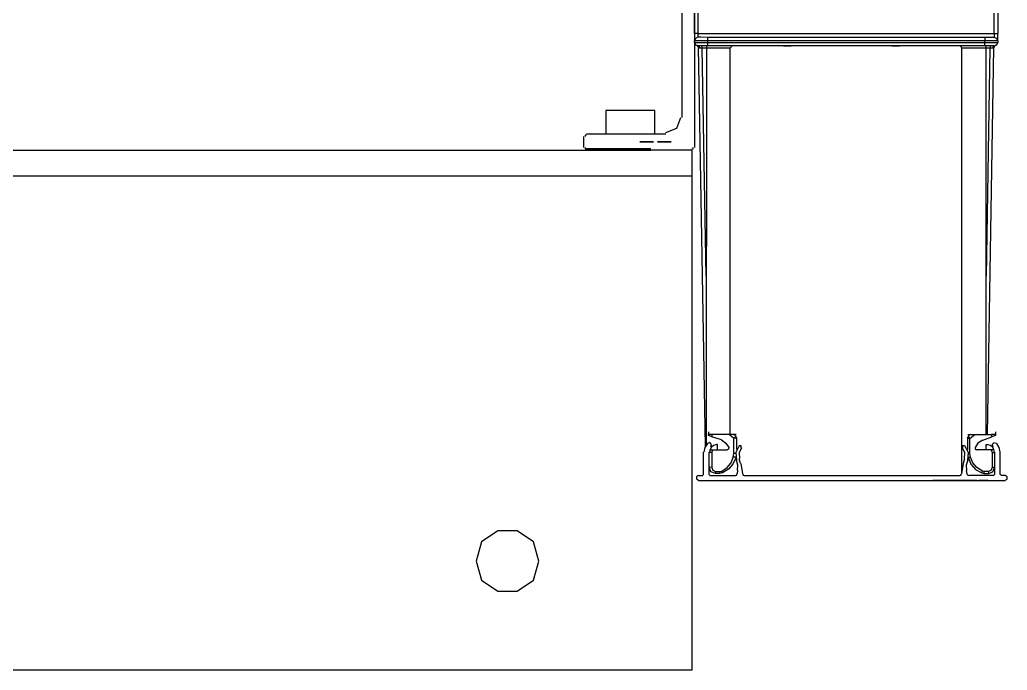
# Model space of a CAD drawing. Header units: millimetres. Extents: x 0 to 99.3, y 0 to 70.2.
# Drawn here: x 15.6611 to 15.9507, y 27.3469 to 27.5377 of the extents above; entities that cross this region are included whole.
import ezdxf

# ---------------------------------------------------------------- set-up
doc = ezdxf.new("R2010")
doc.units = ezdxf.units.MM
doc.layers.add('ARQUITECTÓNICO', color=152, linetype='Continuous', lineweight=0)
doc.layers.add('Muebles', color=2, linetype='Continuous')

# ---------------------------------------------------------------- blocks, each defined once
blk = doc.blocks.new('racki')
at = {"layer": 'Muebles'}
for p, q in [((1559.0708, 470.53856), (1559.0708, 470.68348)), ((1559.0708, 470.68348), (1559.58563, 470.68348)), ((1559.12204, 470.66026), (1559.11724, 470.65706)), ((1559.12765, 470.66026), (1559.12204, 470.66026)), ((1559.13245, 470.65706), (1559.12765, 470.66026)), ((1559.11724, 470.65706), (1559.11564, 470.65145)), ((1559.13405, 470.65145), (1559.13245, 470.65706)), ((1559.11564, 470.65145), (1559.11724, 470.64585)), ((1559.13245, 470.64585), (1559.13405, 470.65145)), ((1559.11724, 470.64585), (1559.12204, 470.64264)), ((1559.12765, 470.64264), (1559.13245, 470.64585)), ((1559.12204, 470.64264), (1559.12765, 470.64264)), ((1558.97883, 470.62778), (1558.97823, 470.62748)), ((1558.97823, 470.62748), (1558.97823, 470.62678)), ((1559.0688, 470.62785), (1558.97883, 470.62788)), ((1558.98383, 470.62788), (1558.98503, 470.62787)), ((1558.98383, 470.62788), (1558.98643, 470.62787)), ((1558.98463, 470.62787), (1558.98383, 470.62788)), ((1558.98383, 470.62788), (1558.98643, 470.62787)), ((1558.98643, 470.62787), (1558.98383, 470.62788)), ((1558.98383, 470.62788), (1558.98413, 470.62788)), ((1558.98413, 470.62788), (1558.98383, 470.62788)), ((1558.98533, 470.62787), (1558.98383, 470.62788)), ((1558.98383, 470.62788), (1558.98413, 470.62788)), ((1558.98393, 470.62788), (1558.98383, 470.62788)), ((1558.98383, 470.62788), (1558.98393, 470.62788)), ((1558.98383, 470.62788), (1558.98643, 470.62787)), ((1558.98453, 470.62788), (1558.98383, 470.62788)), ((1558.98593, 470.62787), (1558.98383, 470.62788)), ((1558.98383, 470.62788), (1558.98593, 470.62787)), ((1558.98593, 470.62787), (1558.98383, 470.62788)), ((1558.98383, 470.62788), (1558.98643, 470.62787)), ((1558.98643, 470.62787), (1558.98383, 470.62788)), ((1558.98383, 470.62788), (1558.98593, 470.62787)), ((1558.98593, 470.62787), (1558.98383, 470.62788)), ((1558.98383, 470.62788), (1558.98593, 470.62787)), ((1558.98593, 470.62787), (1558.98383, 470.62788)), ((1558.98383, 470.62788), (1558.98643, 470.62787)), ((1558.98643, 470.62787), (1558.98383, 470.62788)), ((1558.98383, 470.62788), (1558.98593, 470.62787)), ((1558.98383, 470.62788), (1558.98643, 470.62787)), ((1558.98453, 470.62788), (1558.98383, 470.62788)), ((1558.98383, 470.62788), (1558.98413, 470.62788)), ((1558.98413, 470.62788), (1558.98383, 470.62788)), ((1558.98383, 470.62788), (1558.98643, 470.62787)), ((1558.98643, 470.62787), (1558.98383, 470.62788)), ((1558.98413, 470.62788), (1558.98383, 470.62788)), ((1558.98383, 470.62788), (1558.98643, 470.62787)), ((1558.98643, 470.62787), (1558.98383, 470.62788)), ((1558.98383, 470.62788), (1558.98543, 470.62787)), ((1558.98543, 470.62787), (1558.98383, 470.62788)), ((1558.98383, 470.62788), (1558.98643, 470.62787)), ((1558.98453, 470.62788), (1558.98383, 470.62788)), ((1558.98383, 470.62788), (1558.98643, 470.62787)), ((1558.98643, 470.62787), (1558.98383, 470.62788)), ((1558.98383, 470.62788), (1558.98413, 470.62788)), ((1558.98383, 470.62788), (1558.98643, 470.62787)), ((1558.98643, 470.62787), (1558.98383, 470.62788)), ((1558.98383, 470.62788), (1558.98543, 470.62787)), ((1558.98543, 470.62787), (1558.98383, 470.62788)), ((1558.98383, 470.62788), (1558.98583, 470.62787)), ((1558.98583, 470.62787), (1558.98383, 470.62788)), ((1558.98393, 470.62788), (1558.98383, 470.62788)), ((1558.98383, 470.62788), (1558.98643, 470.62787)), ((1558.98393, 470.62788), (1558.98653, 470.62787)), ((1558.98403, 470.62788), (1558.98393, 470.62788)), ((1558.98393, 470.62788), (1558.98403, 470.62788)), ((1558.98403, 470.62788), (1558.98393, 470.62788)), ((1558.98413, 470.62788), (1558.98403, 470.62788)), ((1558.98403, 470.62788), (1558.98413, 470.62788)), ((1558.98413, 470.62788), (1558.98403, 470.62788)), ((1558.98413, 470.62788), (1558.98653, 470.62787)), ((1558.98423, 470.62788), (1558.98413, 470.62788)), ((1558.98433, 470.62788), (1558.98423, 470.62788)), ((1558.98443, 470.62788), (1558.98433, 470.62788)), ((1558.98443, 470.62788), (1558.98613, 470.62787)), ((1558.98453, 470.62788), (1558.98443, 470.62788)), ((1558.98453, 470.62788), (1558.98463, 470.62787)), ((1558.98483, 470.62787), (1558.98453, 470.62788)), ((1558.98483, 470.62787), (1558.98453, 470.62788)), ((1558.98483, 470.62787), (1558.98453, 470.62788)), ((1558.98453, 470.62788), (1558.98463, 470.62787)), ((1558.98493, 470.62787), (1558.98453, 470.62788)), ((1558.98463, 470.62787), (1558.98453, 470.62788)), ((1558.98643, 470.62787), (1558.98463, 470.62787)), ((1558.98463, 470.62787), (1558.98473, 470.62787)), ((1558.98463, 470.62787), (1558.98473, 470.62787)), ((1558.98473, 470.62787), (1558.98463, 470.62787)), ((1558.98473, 470.62787), (1558.98483, 470.62787)), ((1558.98473, 470.62787), (1558.98563, 470.62787)), ((1558.98563, 470.62787), (1558.98473, 470.62787)), ((1558.98473, 470.62787), (1558.98563, 470.62787)), ((1558.98563, 470.62787), (1558.98473, 470.62787)), ((1558.98473, 470.62787), (1558.98483, 470.62787)), ((1558.98473, 470.62787), (1558.98563, 470.62787)), ((1558.98563, 470.62787), (1558.98473, 470.62787)), ((1558.98483, 470.62787), (1558.98473, 470.62787)), ((1558.98483, 470.62787), (1558.98533, 470.62787)), ((1558.98553, 470.62787), (1558.98483, 470.62787)), ((1558.98643, 470.62787), (1558.98483, 470.62787)), ((1558.98483, 470.62787), (1558.98643, 470.62787)), ((1558.98643, 470.62787), (1558.98483, 470.62787)), ((1558.98483, 470.62787), (1558.98643, 470.62787)), ((1558.98553, 470.62787), (1558.98483, 470.62787)), ((1558.98553, 470.62787), (1558.98483, 470.62787)), ((1558.98483, 470.62787), (1558.98493, 470.62787)), ((1558.98493, 470.62787), (1558.98483, 470.62787)), ((1558.98643, 470.62787), (1558.98493, 470.62787)), ((1558.98493, 470.62787), (1558.98643, 470.62787)), ((1558.98643, 470.62787), (1558.98493, 470.62787)), ((1558.98493, 470.62787), (1558.98643, 470.62787)), ((1558.98503, 470.62787), (1558.98493, 470.62787)), ((1558.98513, 470.62787), (1558.98503, 470.62787)), ((1558.98513, 470.62787), (1558.98503, 470.62787)), ((1558.98533, 470.62787), (1558.98513, 470.62787)), ((1558.98523, 470.62787), (1558.98513, 470.62787)), ((1558.98533, 470.62787), (1558.98523, 470.62787)), ((1558.98563, 470.62787), (1558.98533, 470.62787)), ((1558.98533, 470.62787), (1558.98543, 470.62787)), ((1558.98543, 470.62787), (1558.98533, 470.62787)), ((1558.98543, 470.62787), (1558.98533, 470.62787)), ((1558.98543, 470.62787), (1558.98553, 470.62787)), ((1558.98553, 470.62787), (1558.98543, 470.62787)), ((1558.98583, 470.62787), (1558.98543, 470.62787)), ((1558.98543, 470.62787), (1558.98553, 470.62787)), ((1558.98553, 470.62787), (1558.98543, 470.62787)), ((1558.98583, 470.62787), (1558.98553, 470.62787)), ((1558.98553, 470.62787), (1558.98563, 470.62787)), ((1558.98563, 470.62787), (1558.98553, 470.62787)), ((1558.98583, 470.62787), (1558.98553, 470.62787)), ((1558.98583, 470.62787), (1558.98553, 470.62787)), ((1558.98553, 470.62787), (1558.98563, 470.62787)), ((1558.98563, 470.62787), (1558.98553, 470.62787)), ((1558.98583, 470.62787), (1558.98563, 470.62787)), ((1558.98563, 470.62787), (1558.98573, 470.62787)), ((1558.98573, 470.62787), (1558.98563, 470.62787)), ((1558.98563, 470.62787), (1558.98573, 470.62787)), ((1558.98573, 470.62787), (1558.98563, 470.62787)), ((1558.98573, 470.62787), (1558.98583, 470.62787)), ((1558.98583, 470.62787), (1558.98573, 470.62787)), ((1558.98573, 470.62787), (1558.98583, 470.62787)), ((1558.98583, 470.62787), (1558.98573, 470.62787)), ((1558.98643, 470.62787), (1558.98583, 470.62787)), ((1558.98593, 470.62787), (1558.98583, 470.62787)), ((1558.98643, 470.62787), (1558.98583, 470.62787)), ((1558.98643, 470.62787), (1558.98583, 470.62787)), ((1558.98583, 470.62787), (1558.98643, 470.62787)), ((1558.98643, 470.62787), (1558.98583, 470.62787)), ((1558.98593, 470.62787), (1558.98583, 470.62787)), ((1558.98613, 470.62787), (1558.98593, 470.62787)), ((1558.98613, 470.62787), (1558.98593, 470.62787)), ((1558.98623, 470.62787), (1558.98613, 470.62787)), ((1558.98633, 470.62787), (1558.98623, 470.62787)), ((1558.98643, 470.62787), (1558.98633, 470.62787)), ((1558.99985, 470.62787), (1558.98714, 470.62787)), ((1558.98714, 470.62787), (1558.99985, 470.62787)), ((1558.99985, 470.62787), (1558.98714, 470.62787)), ((1558.99874, 470.62787), (1558.98824, 470.62787)), ((1558.98824, 470.62787), (1558.99154, 470.62787)), ((1558.99414, 470.62787), (1558.98944, 470.62787)), ((1558.98944, 470.62787), (1558.99534, 470.62787)), ((1558.98944, 470.62787), (1558.99164, 470.62787)), ((1558.99164, 470.62787), (1558.98944, 470.62787)), ((1558.98944, 470.62787), (1558.99534, 470.62787)), ((1558.99724, 470.62787), (1558.98944, 470.62787)), ((1558.98944, 470.62787), (1558.99194, 470.62787)), ((1558.99534, 470.62787), (1558.98944, 470.62787)), ((1558.98944, 470.62787), (1558.99534, 470.62787)), ((1558.98944, 470.62787), (1558.99414, 470.62787)), ((1558.98954, 470.62787), (1558.98944, 470.62787)), ((1558.98944, 470.62787), (1558.99534, 470.62787)), ((1558.99214, 470.62787), (1558.98944, 470.62787)), ((1558.98944, 470.62787), (1558.99044, 470.62787)), ((1558.99044, 470.62787), (1558.98944, 470.62787)), ((1558.98964, 470.62787), (1558.98954, 470.62787)), ((1558.98974, 470.62787), (1558.98964, 470.62787)), ((1558.98984, 470.62787), (1558.98974, 470.62787)), ((1558.98994, 470.62787), (1558.98984, 470.62787)), ((1558.99004, 470.62787), (1558.98994, 470.62787)), ((1558.99014, 470.62787), (1558.99004, 470.62787)), ((1558.99024, 470.62787), (1558.99014, 470.62787)), ((1558.99024, 470.62787), (1558.99014, 470.62787)), ((1558.99044, 470.62787), (1558.99024, 470.62787)), ((1558.99454, 470.62787), (1558.99024, 470.62787)), ((1558.99064, 470.62787), (1558.99044, 470.62787)), ((1558.99534, 470.62787), (1558.99064, 470.62787)), ((1558.99084, 470.62787), (1558.99074, 470.62787)), ((1558.99074, 470.62787), (1558.99084, 470.62787)), ((1558.99414, 470.62787), (1558.99084, 470.62787)), ((1558.99084, 470.62787), (1558.99094, 470.62787)), ((1558.99104, 470.62787), (1558.99084, 470.62787)), ((1558.99084, 470.62787), (1558.99094, 470.62787)), ((1558.99094, 470.62787), (1558.99104, 470.62787)), ((1558.99094, 470.62787), (1558.99104, 470.62787)), ((1558.99104, 470.62787), (1558.99114, 470.62787)), ((1558.99104, 470.62787), (1558.99114, 470.62787)), ((1558.99114, 470.62787), (1558.99124, 470.62787)), ((1558.99114, 470.62787), (1558.99534, 470.62787)), ((1558.99124, 470.62787), (1558.99374, 470.62787)), ((1558.99134, 470.62787), (1558.99534, 470.62787)), ((1558.99534, 470.62787), (1558.99134, 470.62787)), ((1558.99154, 470.62787), (1558.99164, 470.62787)), ((1558.99164, 470.62787), (1558.99174, 470.62787)), ((1558.99334, 470.62787), (1558.99174, 470.62787)), ((1558.99174, 470.62787), (1558.99334, 470.62787)), ((1558.99174, 470.62787), (1558.99184, 470.62787)), ((1558.99184, 470.62787), (1558.99194, 470.62787)), ((1558.99194, 470.62787), (1558.99204, 470.62787)), ((1558.99194, 470.62787), (1558.99204, 470.62787)), ((1558.99204, 470.62787), (1558.99514, 470.62787)), ((1558.99204, 470.62787), (1558.99214, 470.62787)), ((1558.99204, 470.62787), (1558.99214, 470.62787)), ((1558.99214, 470.62787), (1558.99334, 470.62787)), ((1558.99214, 470.62787), (1558.99794, 470.62787)), ((1558.99274, 470.62787), (1558.99214, 470.62787)), ((1558.99214, 470.62787), (1558.99224, 470.62787)), ((1558.99274, 470.62787), (1558.99214, 470.62787)), ((1558.99214, 470.62787), (1558.99224, 470.62787)), ((1558.99224, 470.62787), (1558.99214, 470.62787)), ((1558.99214, 470.62787), (1558.99264, 470.62787)), ((1558.99214, 470.62787), (1558.99234, 470.62787)), ((1558.99234, 470.62787), (1558.99224, 470.62787)), ((1558.99224, 470.62787), (1558.99284, 470.62787)), ((1558.99224, 470.62787), (1558.99284, 470.62787)), ((1558.99264, 470.62787), (1558.99224, 470.62787)), ((1558.99234, 470.62787), (1558.99744, 470.62787)), ((1558.99244, 470.62787), (1558.99234, 470.62787)), ((1558.99254, 470.62787), (1558.99244, 470.62787)), ((1558.99264, 470.62787), (1558.99254, 470.62787)), ((1558.99274, 470.62787), (1558.99264, 470.62787)), ((1558.99314, 470.62787), (1558.99264, 470.62787)), ((1558.99264, 470.62787), (1558.99314, 470.62787)), ((1558.99284, 470.62787), (1558.99274, 470.62787)), ((1558.99294, 470.62787), (1558.99274, 470.62787)), ((1558.99324, 470.62787), (1558.99274, 470.62787)), ((1558.99294, 470.62787), (1558.99284, 470.62787)), ((1558.99284, 470.62787), (1558.99314, 470.62787)), ((1558.99284, 470.62787), (1558.99334, 470.62787)), ((1558.99314, 470.62787), (1558.99294, 470.62787)), ((1558.99324, 470.62787), (1558.99294, 470.62787)), ((1558.99324, 470.62787), (1558.99314, 470.62787)), ((1558.99534, 470.62787), (1558.99314, 470.62787)), ((1558.99314, 470.62787), (1558.99534, 470.62787)), ((1558.99314, 470.62787), (1558.99334, 470.62787)), ((1558.99364, 470.62787), (1558.99314, 470.62787)), ((1558.99314, 470.62787), (1558.99364, 470.62787)), ((1558.99344, 470.62787), (1558.99324, 470.62787)), ((1558.99354, 470.62787), (1558.99324, 470.62787)), ((1558.99604, 470.62787), (1558.99324, 470.62787)), ((1558.99324, 470.62787), (1558.99334, 470.62787)), ((1558.99384, 470.62787), (1558.99324, 470.62787)), ((1558.99334, 470.62787), (1558.99324, 470.62787)), ((1558.99324, 470.62787), (1558.99334, 470.62787)), ((1558.99334, 470.62787), (1558.99394, 470.62787)), ((1558.99334, 470.62787), (1558.99354, 470.62787)), ((1558.99334, 470.62787), (1558.99394, 470.62787)), ((1558.99344, 470.62787), (1558.99334, 470.62787)), ((1558.99334, 470.62787), (1558.99344, 470.62787)), ((1558.99354, 470.62787), (1558.99334, 470.62787)), ((1558.99334, 470.62787), (1558.99354, 470.62787)), ((1558.99334, 470.62787), (1558.99354, 470.62787)), ((1558.99344, 470.62787), (1558.99334, 470.62787)), ((1558.99354, 470.62787), (1558.99344, 470.62787)), ((1558.99364, 470.62787), (1558.99344, 470.62787)), ((1558.99344, 470.62787), (1558.99374, 470.62787)), ((1558.99364, 470.62787), (1558.99344, 470.62787)), ((1558.99374, 470.62787), (1558.99354, 470.62787)), ((1558.99384, 470.62787), (1558.99354, 470.62787)), ((1558.99354, 470.62787), (1558.99364, 470.62787)), ((1558.99374, 470.62787), (1558.99354, 470.62787)), ((1558.99354, 470.62787), (1558.99374, 470.62787)), ((1558.99354, 470.62787), (1558.99364, 470.62787)), ((1558.99364, 470.62787), (1558.99564, 470.62787)), ((1558.99414, 470.62787), (1558.99364, 470.62787)), ((1558.99364, 470.62787), (1558.99414, 470.62787)), ((1558.99394, 470.62787), (1558.99364, 470.62787)), ((1558.99364, 470.62787), (1558.99384, 470.62787)), ((1558.99374, 470.62787), (1558.99364, 470.62787)), ((1558.99374, 470.62787), (1558.99384, 470.62787)), ((1558.99394, 470.62787), (1558.99374, 470.62787)), ((1558.99374, 470.62787), (1558.99384, 470.62787)), ((1558.99384, 470.62787), (1558.99374, 470.62787)), ((1558.99374, 470.62787), (1558.99414, 470.62787)), ((1558.99394, 470.62787), (1558.99374, 470.62787)), ((1558.99384, 470.62787), (1558.99814, 470.62787)), ((1558.99384, 470.62787), (1558.99394, 470.62787)), ((1558.99444, 470.62787), (1558.99384, 470.62787)), ((1558.99384, 470.62787), (1558.99394, 470.62787)), ((1558.99414, 470.62787), (1558.99384, 470.62787)), ((1558.99384, 470.62787), (1558.99404, 470.62787)), ((1558.99394, 470.62787), (1558.99404, 470.62787)), ((1558.99414, 470.62787), (1558.99394, 470.62787)), ((1558.99394, 470.62787), (1558.99414, 470.62787)), ((1558.99394, 470.62787), (1558.99444, 470.62787)), ((1558.99424, 470.62787), (1558.99394, 470.62787)), ((1558.99394, 470.62787), (1558.99424, 470.62787)), ((1558.99414, 470.62787), (1558.99394, 470.62787)), ((1558.99404, 470.62787), (1558.99414, 470.62787)), ((1558.99404, 470.62787), (1558.99424, 470.62787)), ((1558.99424, 470.62787), (1558.99414, 470.62787)), ((1558.99414, 470.62787), (1558.99444, 470.62787)), ((1558.99414, 470.62787), (1558.99534, 470.62787)), ((1558.99534, 470.62787), (1558.99414, 470.62787)), ((1558.99414, 470.62787), (1558.99464, 470.62787)), ((1558.99464, 470.62787), (1558.99414, 470.62787)), ((1558.99424, 470.62787), (1558.99414, 470.62787)), ((1558.99414, 470.62787), (1558.99424, 470.62787)), ((1558.99434, 470.62787), (1558.99414, 470.62787)), ((1558.99444, 470.62787), (1558.99424, 470.62787)), ((1558.99424, 470.62787), (1558.99444, 470.62787)), ((1558.99444, 470.62787), (1558.99434, 470.62787)), ((1558.99464, 470.62787), (1558.99444, 470.62787)), ((1558.99444, 470.62787), (1558.99494, 470.62787)), ((1558.99444, 470.62787), (1558.99494, 470.62787)), ((1558.99494, 470.62787), (1558.99444, 470.62787)), ((1558.99444, 470.62787), (1558.99454, 470.62787)), ((1558.99464, 470.62787), (1558.99444, 470.62787)), ((1558.99464, 470.62787), (1558.99454, 470.62787)), ((1558.99454, 470.62787), (1558.99474, 470.62787)), ((1558.99464, 470.62787), (1558.99554, 470.62787)), ((1558.99484, 470.62787), (1558.99464, 470.62787)), ((1558.99464, 470.62787), (1558.99514, 470.62787)), ((1558.99514, 470.62787), (1558.99464, 470.62787)), ((1558.99474, 470.62787), (1558.99464, 470.62787)), ((1558.99484, 470.62787), (1558.99464, 470.62787)), ((1558.99484, 470.62787), (1558.99474, 470.62787)), ((1558.99474, 470.62787), (1558.99494, 470.62787)), ((1558.99504, 470.62787), (1558.99484, 470.62787)), ((1558.99494, 470.62787), (1558.99484, 470.62787)), ((1558.99504, 470.62787), (1558.99484, 470.62787)), ((1558.99494, 470.62787), (1558.99544, 470.62787)), ((1558.99494, 470.62787), (1558.99544, 470.62787)), ((1558.99494, 470.62787), (1558.99534, 470.62787)), ((1558.99544, 470.62787), (1558.99494, 470.62787)), ((1558.99504, 470.62787), (1558.99494, 470.62787)), ((1558.99494, 470.62787), (1558.99514, 470.62787)), ((1558.99524, 470.62787), (1558.99504, 470.62787)), ((1558.99514, 470.62787), (1558.99504, 470.62787)), ((1558.99524, 470.62787), (1558.99504, 470.62787)), ((1558.99514, 470.62787), (1558.99534, 470.62787)), ((1558.99514, 470.62787), (1558.99564, 470.62787)), ((1558.99564, 470.62787), (1558.99514, 470.62787)), ((1558.99524, 470.62787), (1558.99514, 470.62787)), ((1558.99514, 470.62787), (1558.99534, 470.62787)), ((1558.99544, 470.62787), (1558.99524, 470.62787)), ((1558.99534, 470.62787), (1558.99524, 470.62787)), ((1558.99544, 470.62787), (1558.99524, 470.62787)), ((1558.99534, 470.62787), (1558.99824, 470.62787)), ((1558.99534, 470.62787), (1558.99554, 470.62787)), ((1558.99534, 470.62787), (1558.99584, 470.62787)), ((1558.99534, 470.62787), (1558.99554, 470.62787)), ((1558.99564, 470.62787), (1558.99544, 470.62787)), ((1558.99544, 470.62787), (1558.99594, 470.62787)), ((1558.99584, 470.62787), (1558.99544, 470.62787)), ((1558.99564, 470.62787), (1558.99544, 470.62787)), ((1558.99554, 470.62787), (1558.99584, 470.62787)), ((1558.99554, 470.62787), (1558.99574, 470.62787)), ((1558.99584, 470.62787), (1558.99564, 470.62787)), ((1558.99564, 470.62787), (1558.99574, 470.62787)), ((1558.99564, 470.62787), (1558.99614, 470.62787)), ((1558.99604, 470.62787), (1558.99564, 470.62787)), ((1558.99584, 470.62787), (1558.99564, 470.62787)), ((1558.99574, 470.62787), (1558.99584, 470.62787)), ((1558.99574, 470.62787), (1558.99594, 470.62787)), ((1558.99604, 470.62787), (1558.99584, 470.62787)), ((1558.99584, 470.62787), (1558.99604, 470.62787)), ((1558.99584, 470.62787), (1558.99594, 470.62787)), ((1558.99584, 470.62787), (1558.99634, 470.62787)), ((1558.99634, 470.62787), (1558.99584, 470.62787)), ((1558.99594, 470.62787), (1558.99584, 470.62787)), ((1558.99594, 470.62787), (1558.99614, 470.62787)), ((1558.99594, 470.62787), (1558.99604, 470.62787)), ((1558.99614, 470.62787), (1558.99594, 470.62787)), ((1558.99594, 470.62787), (1558.99604, 470.62787)), ((1558.99614, 470.62787), (1558.99604, 470.62787)), ((1558.99604, 470.62787), (1558.99624, 470.62787)), ((1558.99654, 470.62787), (1558.99604, 470.62787)), ((1558.99604, 470.62787), (1558.99624, 470.62787)), ((1558.99634, 470.62787), (1558.99614, 470.62787)), ((1558.99614, 470.62787), (1558.99634, 470.62787)), ((1558.99614, 470.62787), (1558.99654, 470.62787)), ((1558.99634, 470.62787), (1558.99614, 470.62787)), ((1558.99624, 470.62787), (1558.99634, 470.62787)), ((1558.99634, 470.62787), (1558.99624, 470.62787)), ((1558.99624, 470.62787), (1558.99634, 470.62787)), ((1558.99624, 470.62787), (1558.99644, 470.62787)), ((1558.99654, 470.62787), (1558.99634, 470.62787)), ((1558.99634, 470.62787), (1558.99644, 470.62787)), ((1558.99634, 470.62787), (1558.99704, 470.62787)), ((1558.99634, 470.62787), (1558.99704, 470.62787)), ((1558.99714, 470.62787), (1558.99634, 470.62787)), ((1558.99634, 470.62787), (1558.99644, 470.62787)), ((1558.99644, 470.62787), (1558.99634, 470.62787)), ((1558.99634, 470.62787), (1558.99644, 470.62787)), ((1558.99644, 470.62787), (1558.99634, 470.62787)), ((1558.99654, 470.62787), (1558.99634, 470.62787)), ((1558.99644, 470.62787), (1558.99664, 470.62787)), ((1558.99644, 470.62787), (1558.99664, 470.62787)), ((1558.99664, 470.62787), (1558.99644, 470.62787)), ((1558.99644, 470.62787), (1558.99664, 470.62787)), ((1558.99664, 470.62787), (1558.99644, 470.62787)), ((1558.99644, 470.62787), (1558.99664, 470.62787)), ((1558.99674, 470.62787), (1558.99654, 470.62787)), ((1558.99654, 470.62787), (1558.99694, 470.62787)), ((1558.99684, 470.62787), (1558.99654, 470.62787)), ((1558.99664, 470.62787), (1558.99654, 470.62787)), ((1558.99664, 470.62787), (1558.99814, 470.62787)), ((1558.99664, 470.62787), (1558.99674, 470.62787)), ((1558.99664, 470.62787), (1558.99684, 470.62787)), ((1558.99674, 470.62787), (1558.99664, 470.62787)), ((1558.99664, 470.62787), (1558.99674, 470.62787)), ((1558.99684, 470.62787), (1558.99664, 470.62787)), ((1558.99664, 470.62787), (1558.99674, 470.62787)), ((1558.99684, 470.62787), (1558.99674, 470.62787)), ((1558.99674, 470.62787), (1558.99684, 470.62787)), ((1558.99694, 470.62787), (1558.99674, 470.62787)), ((1558.99674, 470.62787), (1558.99694, 470.62787)), ((1558.99674, 470.62787), (1558.99694, 470.62787)), ((1558.99704, 470.62787), (1558.99684, 470.62787)), ((1558.99684, 470.62787), (1558.99704, 470.62787)), ((1558.99754, 470.62787), (1558.99684, 470.62787)), ((1558.99684, 470.62787), (1558.99694, 470.62787)), ((1558.99694, 470.62787), (1558.99684, 470.62787)), ((1558.99694, 470.62787), (1558.99754, 470.62787)), ((1558.99694, 470.62787), (1558.99704, 470.62787)), ((1558.99714, 470.62787), (1558.99704, 470.62787)), ((1558.99704, 470.62787), (1558.99714, 470.62787)), ((1558.99704, 470.62787), (1558.99764, 470.62787)), ((1558.99704, 470.62787), (1558.99764, 470.62787)), ((1558.99704, 470.62787), (1558.99724, 470.62787)), ((1558.99734, 470.62787), (1558.99714, 470.62787)), ((1558.99714, 470.62787), (1558.99724, 470.62787)), ((1558.99764, 470.62787), (1558.99714, 470.62787)), ((1558.99744, 470.62787), (1558.99734, 470.62787)), ((1558.99754, 470.62787), (1558.99744, 470.62787)), ((1558.99744, 470.62787), (1558.99754, 470.62787)), ((1558.99764, 470.62787), (1558.99754, 470.62787)), ((1558.99754, 470.62787), (1558.99814, 470.62787)), ((1558.99804, 470.62787), (1558.99754, 470.62787)), ((1558.99754, 470.62787), (1558.99764, 470.62787)), ((1558.99774, 470.62787), (1558.99764, 470.62787)), ((1558.99764, 470.62787), (1558.99804, 470.62787)), ((1558.99764, 470.62787), (1558.99804, 470.62787)), ((1558.99814, 470.62787), (1558.99764, 470.62787)), ((1558.99764, 470.62787), (1558.99784, 470.62787)), ((1558.99784, 470.62787), (1558.99774, 470.62787)), ((1558.99794, 470.62787), (1558.99784, 470.62787)), ((1558.99784, 470.62787), (1558.99794, 470.62787)), ((1558.99804, 470.62787), (1558.99794, 470.62787)), ((1558.99794, 470.62787), (1558.99804, 470.62787)), ((1558.99804, 470.62787), (1558.99814, 470.62787)), ((1558.99814, 470.62787), (1558.99804, 470.62787)), ((1558.99804, 470.62787), (1558.99814, 470.62787)), ((1558.99814, 470.62787), (1558.99804, 470.62787)), ((1558.99804, 470.62787), (1558.99814, 470.62787)), ((1558.99814, 470.62787), (1558.99824, 470.62787)), ((1558.99824, 470.62787), (1558.99834, 470.62787)), ((1558.99834, 470.62787), (1558.99844, 470.62787)), ((1558.99844, 470.62787), (1558.99854, 470.62787)), ((1558.99854, 470.62787), (1558.99864, 470.62787)), ((1558.99864, 470.62787), (1558.99874, 470.62787)), ((1559.00005, 470.62787), (1558.99915, 470.62787)), ((1558.99915, 470.62787), (1558.99985, 470.62787)), ((1558.99985, 470.62787), (1558.99915, 470.62787)), ((1558.99915, 470.62787), (1558.99985, 470.62787)), ((1558.99985, 470.62787), (1558.99915, 470.62787)), ((1558.99915, 470.62787), (1559.00005, 470.62787)), ((1558.99985, 470.62787), (1558.99915, 470.62787)), ((1558.99915, 470.62787), (1558.99985, 470.62787)), ((1558.99935, 470.62787), (1559.00005, 470.62787)), ((1559.00005, 470.62787), (1558.99935, 470.62787)), ((1559.00005, 470.62787), (1558.99985, 470.62787)), ((1558.99985, 470.62787), (1559.00005, 470.62787)), ((1559.0694, 470.62735), (1559.0688, 470.62775)), ((1559.0694, 470.62665), (1559.0694, 470.62735)), ((1558.97823, 470.62678), (1558.97883, 470.62638)), ((1558.97883, 470.62638), (1558.98003, 470.62638)), ((1558.98013, 470.62617), (1558.98003, 470.62627)), ((1558.98023, 470.62607), (1558.98013, 470.62617)), ((1558.98033, 470.62607), (1558.98033, 470.61957)), ((1558.98183, 470.62607), (1558.98183, 470.61957)), ((1558.98243, 470.62527), (1558.98183, 470.62387)), ((1558.98203, 470.62617), (1558.98193, 470.62607)), ((1558.98213, 470.62627), (1558.98203, 470.62617)), ((1558.98213, 470.62637), (1558.98954, 470.62637)), ((1558.98373, 470.62577), (1558.98243, 470.62527)), ((1558.98263, 470.62407), (1558.98303, 470.62487)), ((1558.98303, 470.62487), (1558.98383, 470.62517)), ((1558.98513, 470.62577), (1558.98373, 470.62577)), ((1558.98373, 470.62557), (1558.98373, 470.62577)), ((1558.98383, 470.62517), (1558.98373, 470.62557)), ((1558.98383, 470.62517), (1558.98513, 470.62517)), ((1558.98573, 470.62557), (1558.98513, 470.62577)), ((1558.98513, 470.62567), (1558.98513, 470.62577)), ((1558.98513, 470.62547), (1558.98513, 470.62567)), ((1558.98513, 470.62517), (1558.98513, 470.62547)), ((1558.98513, 470.62517), (1558.98553, 470.62507)), ((1558.98563, 470.62527), (1558.98553, 470.62507)), ((1558.98553, 470.62507), (1558.98713, 470.62407)), ((1558.98573, 470.62547), (1558.98563, 470.62527)), ((1558.98573, 470.62557), (1558.98573, 470.62547)), ((1558.98753, 470.62457), (1558.98573, 470.62557)), ((1558.98894, 470.62307), (1558.98753, 470.62457)), ((1558.98984, 470.62627), (1558.98954, 470.62637)), ((1558.99004, 470.62597), (1558.98984, 470.62627)), ((1558.99024, 470.62487), (1558.99004, 470.62587)), ((1558.99024, 470.62337), (1558.99014, 470.62487)), ((1558.99114, 470.62287), (1558.99164, 470.62587)), ((1558.99157, 470.62546), (1558.99154, 470.5011)), ((1558.99184, 470.62627), (1558.99164, 470.62597)), ((1558.99214, 470.62637), (1558.99184, 470.62627)), ((1559.05539, 470.62636), (1558.99214, 470.62637)), ((1559.05569, 470.62626), (1559.05539, 470.62636)), ((1559.05589, 470.62595), (1559.05569, 470.62626)), ((1559.05639, 470.62285), (1559.05589, 470.62585)), ((1559.05739, 470.62485), (1559.05729, 470.62335)), ((1559.05739, 470.62485), (1559.05749, 470.62585)), ((1559.05769, 470.62625), (1559.05749, 470.62595)), ((1559.05799, 470.62635), (1559.05769, 470.62625)), ((1559.0655, 470.62635), (1559.05799, 470.62635)), ((1559.05869, 470.62305), (1559.05999, 470.62455)), ((1559.05999, 470.62455), (1559.0618, 470.62555)), ((1559.062, 470.62505), (1559.0604, 470.62405)), ((1559.0618, 470.62555), (1559.0625, 470.62575)), ((1559.0618, 470.62555), (1559.0619, 470.62545)), ((1559.0619, 470.62545), (1559.0619, 470.62525)), ((1559.0619, 470.62525), (1559.062, 470.62505)), ((1559.0625, 470.62515), (1559.062, 470.62505)), ((1559.0625, 470.62575), (1559.0638, 470.62575)), ((1559.0625, 470.62565), (1559.0625, 470.62575)), ((1559.0625, 470.62545), (1559.0625, 470.62565)), ((1559.0625, 470.62515), (1559.0625, 470.62545)), ((1559.0638, 470.62515), (1559.0625, 470.62515)), ((1559.0638, 470.62555), (1559.0638, 470.62575)), ((1559.0638, 470.62575), (1559.0652, 470.62525)), ((1559.0638, 470.62515), (1559.0638, 470.62555)), ((1559.0646, 470.62485), (1559.0638, 470.62515)), ((1559.0649, 470.62405), (1559.0646, 470.62485)), ((1559.0652, 470.62525), (1559.0657, 470.62385)), ((1559.0656, 470.62615), (1559.0655, 470.62625)), ((1559.0657, 470.62605), (1559.0656, 470.62615)), ((1559.0657, 470.62605), (1559.0657, 470.61955)), ((1559.0674, 470.62615), (1559.0673, 470.62605)), ((1559.0673, 470.62605), (1559.0673, 470.61955)), ((1559.0675, 470.62625), (1559.0674, 470.62615)), ((1559.0688, 470.62635), (1559.0675, 470.62635)), ((1559.0688, 470.62635), (1559.0694, 470.62665)), ((1558.98213, 470.62397), (1558.98183, 470.62387)), ((1558.98263, 470.62407), (1558.98213, 470.62397)), ((1558.98263, 470.61967), (1558.98263, 470.62407)), ((1558.98713, 470.62407), (1558.98833, 470.62267)), ((1558.98833, 470.62267), (1558.98904, 470.62097)), ((1558.98964, 470.62117), (1558.98894, 470.62307)), ((1558.98984, 470.62187), (1558.98964, 470.61967)), ((1558.98984, 470.62187), (1558.99024, 470.62337)), ((1558.99074, 470.62147), (1558.99094, 470.62217)), ((1558.99094, 470.62217), (1558.99114, 470.62287)), ((1559.05649, 470.62285), (1559.05669, 470.62215)), ((1559.05669, 470.62215), (1559.05689, 470.62145)), ((1559.05729, 470.62335), (1559.05769, 470.62185)), ((1559.05789, 470.61965), (1559.05769, 470.62185)), ((1559.05789, 470.62115), (1559.05869, 470.62305)), ((1559.05919, 470.62265), (1559.05859, 470.62095)), ((1559.0604, 470.62405), (1559.05919, 470.62265)), ((1559.0649, 470.61965), (1559.0649, 470.62405)), ((1559.0649, 470.62405), (1559.0655, 470.62395)), ((1559.0655, 470.62395), (1559.0657, 470.62385)), ((1558.98033, 470.61957), (1558.98063, 470.61817)), ((1558.98213, 470.61967), (1558.98183, 470.61957)), ((1558.98193, 470.61957), (1558.98213, 470.61877)), ((1558.98203, 470.61887), (1558.98213, 470.61887)), ((1558.98263, 470.61967), (1558.98213, 470.61967)), ((1558.98213, 470.61887), (1558.98233, 470.61887)), ((1558.98213, 470.61877), (1558.98253, 470.61807)), ((1558.98233, 470.61887), (1558.98253, 470.61887)), ((1558.98253, 470.61887), (1558.98293, 470.61887)), ((1558.98293, 470.61887), (1558.98263, 470.61967)), ((1558.98293, 470.61887), (1558.98723, 470.61887)), ((1558.98443, 470.61887), (1558.98443, 470.61727)), ((1558.98763, 470.61867), (1558.98723, 470.61887)), ((1558.98763, 470.61817), (1558.98763, 470.61867)), ((1558.98904, 470.62097), (1558.98924, 470.61997)), ((1558.98934, 470.62097), (1558.98904, 470.62097)), ((1558.98924, 470.61997), (1558.98923, 470.61556)), ((1558.98964, 470.61997), (1558.98924, 470.61997)), ((1558.98964, 470.62097), (1558.98934, 470.62097)), ((1558.98964, 470.61967), (1558.99064, 470.61767)), ((1558.98993, 470.61536), (1558.98994, 470.61877)), ((1558.99074, 470.62137), (1558.99064, 470.61977)), ((1558.99064, 470.61977), (1558.99134, 470.61827)), ((1559.05619, 470.61825), (1559.05689, 470.61975)), ((1559.05689, 470.61975), (1559.05679, 470.62135)), ((1559.05689, 470.61765), (1559.05789, 470.61965)), ((1559.05769, 470.61535), (1559.05769, 470.61875)), ((1559.05799, 470.62095), (1559.05819, 470.62095)), ((1559.05799, 470.61995), (1559.05839, 470.61995)), ((1559.05819, 470.62095), (1559.05859, 470.62095)), ((1559.05859, 470.62095), (1559.05839, 470.61995)), ((1559.05839, 470.61995), (1559.05839, 470.61555)), ((1559.05989, 470.61815), (1559.05999, 470.61865)), ((1559.05999, 470.61865), (1559.06039, 470.61885)), ((1559.0647, 470.61885), (1559.06039, 470.61885)), ((1559.0632, 470.61885), (1559.0632, 470.61725)), ((1559.0647, 470.61885), (1559.0649, 470.61965)), ((1559.065, 470.61885), (1559.0647, 470.61885)), ((1559.0649, 470.61965), (1559.0655, 470.61965)), ((1559.0653, 470.61885), (1559.065, 470.61885)), ((1559.065, 470.61805), (1559.0654, 470.61875)), ((1559.0655, 470.61885), (1559.0653, 470.61885)), ((1559.0654, 470.61875), (1559.0656, 470.61955)), ((1559.0655, 470.61965), (1559.0657, 470.61955)), ((1559.0656, 470.61885), (1559.0655, 470.61885)), ((1559.0669, 470.61815), (1559.0672, 470.61955)), ((1558.98063, 470.61817), (1558.98133, 470.61697)), ((1558.98143, 470.61697), (1558.98213, 470.61677)), ((1558.98213, 470.61677), (1558.98263, 470.61727)), ((1558.98263, 470.61727), (1558.98243, 470.61797)), ((1558.98253, 470.61807), (1558.98313, 470.61757)), ((1558.98543, 470.61597), (1558.98273, 470.61506)), ((1558.98313, 470.61757), (1558.98383, 470.61737)), ((1558.98383, 470.61737), (1558.98393, 470.61737)), ((1558.98393, 470.61737), (1558.98403, 470.61737)), ((1558.98443, 470.61727), (1558.98403, 470.61727)), ((1558.98543, 470.61597), (1558.98683, 470.61687)), ((1558.98683, 470.61687), (1558.98763, 470.61817)), ((1558.99074, 470.61767), (1558.99134, 470.61766)), ((1558.99134, 470.61766), (1558.99134, 470.61827)), ((1559.05629, 470.61825), (1559.05629, 470.61765)), ((1559.05629, 470.61765), (1559.05689, 470.61765)), ((1559.06079, 470.61685), (1559.05989, 470.61815)), ((1559.06209, 470.61595), (1559.06079, 470.61685)), ((1559.06209, 470.61595), (1559.0649, 470.61504)), ((1559.0632, 470.61725), (1559.0635, 470.61725)), ((1559.0636, 470.61735), (1559.0637, 470.61735)), ((1559.0637, 470.61735), (1559.0644, 470.61755)), ((1559.0637, 470.61735), (1559.0638, 470.61735)), ((1559.0644, 470.61755), (1559.065, 470.61805)), ((1559.0652, 470.61795), (1559.065, 470.61725)), ((1559.065, 470.61725), (1559.0655, 470.61674)), ((1559.0655, 470.61674), (1559.0662, 470.61694)), ((1559.0662, 470.61694), (1559.0669, 470.61815)), ((1559.0665, 470.50108), (1559.06653, 470.61751)), ((1559.06674, 470.61787), (1559.0688, 470.50078)), ((1558.98163, 470.61466), (1558.98193, 470.61476)), ((1558.98163, 470.61436), (1558.98163, 470.61466)), ((1558.98163, 470.61436), (1558.98193, 470.61436)), ((1558.98163, 470.61356), (1558.98163, 470.61436)), ((1558.98193, 470.61476), (1558.98273, 470.61506)), ((1558.98193, 470.61436), (1558.98263, 470.61436)), ((1558.98223, 470.501), (1558.98412, 470.61436)), ((1558.98263, 470.61436), (1558.98283, 470.61436)), ((1558.98273, 470.61506), (1558.98273, 470.61436)), ((1558.98553, 470.61436), (1558.98283, 470.61436)), ((1558.98453, 470.5011), (1558.98456, 470.61436)), ((1558.98773, 470.61436), (1558.98553, 470.61436)), ((1558.98923, 470.61556), (1558.98773, 470.61436)), ((1558.98923, 470.61436), (1558.98773, 470.61436)), ((1558.98903, 470.61436), (1558.98963, 470.61476)), ((1558.98973, 470.61546), (1558.98923, 470.61556)), ((1558.98923, 470.61556), (1558.98953, 470.61506)), ((1558.98983, 470.61436), (1558.98923, 470.61436)), ((1558.98953, 470.61486), (1558.98973, 470.61506)), ((1558.98953, 470.61506), (1558.98963, 470.61476)), ((1558.98993, 470.61536), (1558.98973, 470.61546)), ((1558.98973, 470.61506), (1558.98983, 470.61536)), ((1558.98993, 470.61536), (1558.98993, 470.61526)), ((1559.05769, 470.61535), (1559.05789, 470.61545)), ((1559.05769, 470.61535), (1559.05769, 470.61525)), ((1559.05769, 470.61535), (1559.05779, 470.61505)), ((1559.05779, 470.61505), (1559.05799, 470.61485)), ((1559.05779, 470.61434), (1559.05829, 470.61434)), ((1559.05789, 470.61545), (1559.05839, 470.61555)), ((1559.05799, 470.61505), (1559.05789, 470.61475)), ((1559.05849, 470.61434), (1559.05789, 470.61475)), ((1559.05839, 470.61555), (1559.05799, 470.61505)), ((1559.05829, 470.61434), (1559.05979, 470.61434)), ((1559.05839, 470.61555), (1559.05979, 470.61434)), ((1559.05952, 470.61434), (1559.05949, 470.50108)), ((1559.05979, 470.61434), (1559.06209, 470.61434)), ((1559.06209, 470.61434), (1559.0648, 470.61434)), ((1559.0649, 470.61434), (1559.0648, 470.61434)), ((1559.0649, 470.61434), (1559.0649, 470.61504)), ((1559.0649, 470.61504), (1559.0656, 470.61474)), ((1559.0649, 470.61434), (1559.0656, 470.61434)), ((1559.0656, 470.61474), (1559.0659, 470.61464)), ((1559.0656, 470.61434), (1559.0659, 470.61434)), ((1559.0659, 470.61464), (1559.0659, 470.61434)), ((1559.0659, 470.61354), (1559.0659, 470.61434)), ((1558.98435, 470.56795), (1558.98323, 470.5011)), ((1559.0678, 470.50108), (1559.06662, 470.56793)), ((1559.0708, 470.53095), (1559.0708, 470.53856)), ((1559.0708, 470.53856), (1559.58563, 470.53856)), ((1559.07, 470.45529), (1559.07, 470.53015)), ((1559.0704, 470.53055), (1559.0704, 470.53015)), ((1559.0708, 470.53055), (1559.0704, 470.53055)), ((1559.0708, 470.53095), (1559.10163, 470.53095)), ((1559.10163, 470.53095), (1559.08281, 470.53095)), ((1559.08281, 470.53095), (1559.10163, 470.53095)), ((1559.10163, 470.53055), (1559.08281, 470.53055)), ((1559.10163, 470.53055), (1559.08281, 470.53055)), ((1559.08281, 470.53055), (1559.10163, 470.53055)), ((1559.08281, 470.53055), (1559.10163, 470.53055)), ((1559.5544, 470.53095), (1559.10163, 470.53095)), ((1559.10203, 470.53055), (1559.10163, 470.53055)), ((1559.10203, 470.53015), (1559.10203, 470.53055)), ((1559.10243, 470.53015), (1559.10243, 470.52695)), ((1559.08081, 470.52855), (1559.07681, 470.52855)), ((1559.07681, 470.52855), (1559.07721, 470.52855)), ((1559.08081, 470.52855), (1559.07681, 470.52855)), ((1559.07681, 470.52855), (1559.07721, 470.52855)), ((1559.07681, 470.52855), (1559.07721, 470.52855)), ((1559.08081, 470.52855), (1559.07681, 470.52855)), ((1559.07681, 470.52855), (1559.07721, 470.52855)), ((1559.08081, 470.52855), (1559.07681, 470.52855)), ((1559.08081, 470.52855), (1559.07681, 470.52855)), ((1559.07681, 470.52855), (1559.07721, 470.52855)), ((1559.07721, 470.52855), (1559.08081, 470.52855)), ((1559.07721, 470.52855), (1559.07801, 470.52855)), ((1559.07721, 470.52855), (1559.07801, 470.52855)), ((1559.07721, 470.52855), (1559.08081, 470.52855)), ((1559.07721, 470.52855), (1559.07801, 470.52855)), ((1559.07721, 470.52855), (1559.07801, 470.52855)), ((1559.07721, 470.52855), (1559.08081, 470.52855)), ((1559.07721, 470.52855), (1559.07801, 470.52855)), ((1559.07721, 470.52855), (1559.08081, 470.52855)), ((1559.07721, 470.52855), (1559.08081, 470.52855)), ((1559.07801, 470.52855), (1559.08001, 470.52855)), ((1559.07801, 470.52855), (1559.08001, 470.52855)), ((1559.07801, 470.52855), (1559.08001, 470.52855)), ((1559.07801, 470.52855), (1559.08001, 470.52855)), ((1559.07801, 470.52855), (1559.08001, 470.52855)), ((1559.07841, 470.52855), (1559.07881, 470.52855)), ((1559.07841, 470.52855), (1559.07961, 470.52855)), ((1559.07841, 470.52855), (1559.07881, 470.52855)), ((1559.07841, 470.52855), (1559.07881, 470.52855)), ((1559.07841, 470.52855), (1559.07961, 470.52855)), ((1559.07841, 470.52855), (1559.07881, 470.52855)), ((1559.07841, 470.52855), (1559.07881, 470.52855)), ((1559.07841, 470.52855), (1559.07961, 470.52855)), ((1559.07841, 470.52855), (1559.07881, 470.52855)), ((1559.07841, 470.52855), (1559.07961, 470.52855)), ((1559.07841, 470.52855), (1559.07961, 470.52855)), ((1559.07841, 470.52855), (1559.07961, 470.52855)), ((1559.07841, 470.52855), (1559.07961, 470.52855)), ((1559.07841, 470.52855), (1559.07881, 470.52855)), ((1559.07841, 470.52855), (1559.07961, 470.52855)), ((1559.07841, 470.52855), (1559.07961, 470.52855)), ((1559.07841, 470.52855), (1559.07881, 470.52855)), ((1559.07841, 470.52855), (1559.07881, 470.52855)), ((1559.07841, 470.52855), (1559.07881, 470.52855)), ((1559.07841, 470.52855), (1559.07961, 470.52855)), ((1559.07841, 470.52855), (1559.07961, 470.52855)), ((1559.07841, 470.52855), (1559.07881, 470.52855)), ((1559.10163, 470.52615), (1559.07841, 470.52615)), ((1559.08001, 470.52855), (1559.08081, 470.52855)), ((1559.08001, 470.52855), (1559.08081, 470.52855)), ((1559.08001, 470.52855), (1559.08081, 470.52855)), ((1559.08001, 470.52855), (1559.08081, 470.52855)), ((1559.08001, 470.52855), (1559.08081, 470.52855)), ((1559.08161, 470.52615), (1559.08161, 470.51934)), ((1559.08601, 470.52855), (1559.08201, 470.52855)), ((1559.08321, 470.52855), (1559.08201, 470.52855)), ((1559.08201, 470.52855), (1559.08241, 470.52855)), ((1559.08241, 470.52855), (1559.08201, 470.52855)), ((1559.08281, 470.52855), (1559.08201, 470.52855)), ((1559.08201, 470.52855), (1559.08241, 470.52855)), ((1559.08201, 470.52855), (1559.08241, 470.52855)), ((1559.08321, 470.52855), (1559.08201, 470.52855)), ((1559.08201, 470.52855), (1559.08601, 470.52855)), ((1559.08201, 470.52855), (1559.08321, 470.52855)), ((1559.08201, 470.52855), (1559.08241, 470.52855)), ((1559.08201, 470.52855), (1559.08321, 470.52855)), ((1559.08321, 470.52855), (1559.08201, 470.52855)), ((1559.08321, 470.52855), (1559.08201, 470.52855)), ((1559.08321, 470.52855), (1559.08201, 470.52855)), ((1559.08201, 470.52855), (1559.08601, 470.52855)), ((1559.08201, 470.52855), (1559.08321, 470.52855)), ((1559.08321, 470.52855), (1559.08201, 470.52855)), ((1559.08201, 470.52855), (1559.08241, 470.52855)), ((1559.08321, 470.52855), (1559.08201, 470.52855)), ((1559.08601, 470.52855), (1559.08201, 470.52855)), ((1559.08201, 470.52855), (1559.08321, 470.52855)), ((1559.08201, 470.52855), (1559.08321, 470.52855)), ((1559.08241, 470.52855), (1559.08201, 470.52855)), ((1559.08281, 470.52855), (1559.08201, 470.52855)), ((1559.08601, 470.52855), (1559.08201, 470.52855)), ((1559.08201, 470.52855), (1559.08321, 470.52855)), ((1559.08241, 470.52855), (1559.08321, 470.52855)), ((1559.08321, 470.52855), (1559.08241, 470.52855)), ((1559.08241, 470.52855), (1559.08321, 470.52855)), ((1559.08321, 470.52855), (1559.08241, 470.52855)), ((1559.08241, 470.52855), (1559.08321, 470.52855)), ((1559.08241, 470.52855), (1559.08321, 470.52855)), ((1559.08601, 470.52855), (1559.08241, 470.52855)), ((1559.08601, 470.52855), (1559.08241, 470.52855)), ((1559.08601, 470.52855), (1559.08241, 470.52855)), ((1559.08241, 470.52855), (1559.08321, 470.52855)), ((1559.08241, 470.52855), (1559.08321, 470.52855)), ((1559.08241, 470.52855), (1559.08521, 470.52855)), ((1559.08241, 470.52855), (1559.08321, 470.52855)), ((1559.08241, 470.52855), (1559.08281, 470.52855)), ((1559.08321, 470.52855), (1559.08241, 470.52855)), ((1559.08241, 470.52855), (1559.08521, 470.52855)), ((1559.08321, 470.52855), (1559.08241, 470.52855)), ((1559.08241, 470.52855), (1559.08521, 470.52855)), ((1559.08241, 470.52855), (1559.08321, 470.52855)), ((1559.08241, 470.52855), (1559.08321, 470.52855)), ((1559.08601, 470.52855), (1559.08241, 470.52855)), ((1559.08601, 470.52855), (1559.08241, 470.52855)), ((1559.08241, 470.52855), (1559.08601, 470.52855)), ((1559.08241, 470.52855), (1559.08321, 470.52855)), ((1559.08241, 470.52855), (1559.08601, 470.52855)), ((1559.08321, 470.52855), (1559.08241, 470.52855)), ((1559.08241, 470.52855), (1559.08321, 470.52855)), ((1559.08241, 470.52855), (1559.08601, 470.52855)), ((1559.08241, 470.52855), (1559.08321, 470.52855)), ((1559.08241, 470.52855), (1559.08321, 470.52855)), ((1559.08321, 470.52855), (1559.08241, 470.52855)), ((1559.08241, 470.52855), (1559.08321, 470.52855)), ((1559.08241, 470.52855), (1559.08281, 470.52855)), ((1559.08361, 470.52855), (1559.08281, 470.52855)), ((1559.08281, 470.52855), (1559.08361, 470.52855)), ((1559.08361, 470.52855), (1559.08281, 470.52855)), ((1559.08281, 470.52855), (1559.08361, 470.52855)), ((1559.08321, 470.52855), (1559.08521, 470.52855)), ((1559.08321, 470.52855), (1559.08521, 470.52855)), ((1559.08321, 470.52855), (1559.08521, 470.52855)), ((1559.08521, 470.52855), (1559.08321, 470.52855)), ((1559.08521, 470.52855), (1559.08321, 470.52855)), ((1559.08521, 470.52855), (1559.08321, 470.52855)), ((1559.08521, 470.52855), (1559.08321, 470.52855)), ((1559.08321, 470.52855), (1559.08441, 470.52855)), ((1559.08321, 470.52855), (1559.08521, 470.52855)), ((1559.08521, 470.52855), (1559.08321, 470.52855)), ((1559.08321, 470.52855), (1559.08521, 470.52855)), ((1559.08321, 470.52855), (1559.08521, 470.52855)), ((1559.08321, 470.52855), (1559.08441, 470.52855)), ((1559.08321, 470.52855), (1559.08521, 470.52855)), ((1559.08321, 470.52855), (1559.08521, 470.52855)), ((1559.08321, 470.52855), (1559.08521, 470.52855)), ((1559.08321, 470.52855), (1559.08521, 470.52855)), ((1559.08321, 470.52855), (1559.08521, 470.52855)), ((1559.08521, 470.52855), (1559.08321, 470.52855)), ((1559.08521, 470.52855), (1559.08321, 470.52855)), ((1559.08321, 470.52855), (1559.08521, 470.52855)), ((1559.08321, 470.52855), (1559.08521, 470.52855)), ((1559.08321, 470.52855), (1559.08521, 470.52855)), ((1559.08321, 470.52855), (1559.08521, 470.52855)), ((1559.08321, 470.52855), (1559.08521, 470.52855)), ((1559.08521, 470.52855), (1559.08321, 470.52855)), ((1559.08521, 470.52855), (1559.08321, 470.52855)), ((1559.08321, 470.52855), (1559.08521, 470.52855)), ((1559.08321, 470.52855), (1559.08521, 470.52855)), ((1559.08521, 470.52855), (1559.08321, 470.52855)), ((1559.08521, 470.52855), (1559.08321, 470.52855)), ((1559.08321, 470.52855), (1559.08521, 470.52855)), ((1559.08321, 470.52855), (1559.08521, 470.52855)), ((1559.08361, 470.52855), (1559.08401, 470.52855)), ((1559.08361, 470.52855), (1559.08441, 470.52855)), ((1559.08441, 470.52855), (1559.08361, 470.52855)), ((1559.08361, 470.52855), (1559.08401, 470.52855)), ((1559.08361, 470.52855), (1559.08601, 470.52855)), ((1559.08361, 470.52855), (1559.08441, 470.52855)), ((1559.08361, 470.52855), (1559.08481, 470.52855)), ((1559.08521, 470.52855), (1559.08361, 470.52855)), ((1559.08521, 470.52855), (1559.08361, 470.52855)), ((1559.08441, 470.52855), (1559.08361, 470.52855)), ((1559.08361, 470.52855), (1559.08601, 470.52855)), ((1559.08361, 470.52855), (1559.08401, 470.52855)), ((1559.08521, 470.52855), (1559.08361, 470.52855)), ((1559.08361, 470.52855), (1559.08481, 470.52855)), ((1559.08361, 470.52855), (1559.08401, 470.52855)), ((1559.08561, 470.52855), (1559.08441, 470.52855)), ((1559.08561, 470.52855), (1559.08441, 470.52855)), ((1559.08441, 470.52855), (1559.08561, 470.52855)), ((1559.08441, 470.52855), (1559.08561, 470.52855)), ((1559.08521, 470.52855), (1559.08601, 470.52855)), ((1559.08521, 470.52855), (1559.08601, 470.52855)), ((1559.08601, 470.52855), (1559.08521, 470.52855)), ((1559.08521, 470.52855), (1559.08601, 470.52855)), ((1559.08601, 470.52855), (1559.08521, 470.52855)), ((1559.08601, 470.52855), (1559.08521, 470.52855)), ((1559.08521, 470.52855), (1559.08601, 470.52855)), ((1559.08521, 470.52855), (1559.08601, 470.52855)), ((1559.08601, 470.52855), (1559.08521, 470.52855)), ((1559.08601, 470.52855), (1559.08521, 470.52855)), ((1559.08521, 470.52855), (1559.08601, 470.52855)), ((1559.08521, 470.52855), (1559.08601, 470.52855)), ((1559.08521, 470.52855), (1559.08601, 470.52855)), ((1559.08601, 470.52855), (1559.08521, 470.52855)), ((1559.08521, 470.52855), (1559.08601, 470.52855)), ((1559.08521, 470.52855), (1559.08601, 470.52855)), ((1559.08521, 470.52855), (1559.08601, 470.52855)), ((1559.08521, 470.52855), (1559.08601, 470.52855)), ((1559.08521, 470.52855), (1559.08601, 470.52855)), ((1559.08521, 470.52855), (1559.08601, 470.52855)), ((1559.08521, 470.52855), (1559.08601, 470.52855)), ((1559.08601, 470.52855), (1559.08521, 470.52855)), ((1559.08521, 470.52855), (1559.08601, 470.52855)), ((1559.08601, 470.52855), (1559.08521, 470.52855)), ((1559.08601, 470.52855), (1559.08521, 470.52855)), ((1559.08601, 470.52855), (1559.08521, 470.52855)), ((1559.08601, 470.52855), (1559.08521, 470.52855)), ((1559.08601, 470.52855), (1559.08521, 470.52855)), ((1559.08601, 470.52855), (1559.08521, 470.52855)), ((1559.08601, 470.52855), (1559.08521, 470.52855)), ((1559.08521, 470.52855), (1559.08601, 470.52855)), ((1559.08521, 470.52855), (1559.08601, 470.52855)), ((1559.08521, 470.52855), (1559.08601, 470.52855)), ((1559.08521, 470.52855), (1559.08601, 470.52855)), ((1559.08601, 470.52855), (1559.08521, 470.52855)), ((1559.08521, 470.52855), (1559.08601, 470.52855)), ((1559.08601, 470.52855), (1559.08521, 470.52855)), ((1559.08521, 470.52855), (1559.08601, 470.52855)), ((1559.08521, 470.52855), (1559.08601, 470.52855)), ((1559.08601, 470.52855), (1559.08561, 470.52855)), ((1559.08561, 470.52855), (1559.08601, 470.52855)), ((1559.08601, 470.52855), (1559.08561, 470.52855)), ((1559.08561, 470.52855), (1559.08601, 470.52855)), ((1559.09602, 470.51934), (1559.09602, 470.52615)), ((1559.10163, 470.52655), (1559.10203, 470.52655)), ((1559.10203, 470.52655), (1559.10203, 470.52695)), ((1559.0752, 470.52455), (1559.074, 470.52134)), ((1559.07841, 470.52575), (1559.0752, 470.52455)), ((1559.0736, 470.52134), (1559.0736, 470.4641)), ((1559.08161, 470.51934), (1559.08361, 470.51934)), ((1559.08361, 470.51934), (1559.08882, 470.51934)), ((1559.08882, 470.51934), (1559.09402, 470.51934)), ((1559.09402, 470.51934), (1559.09602, 470.51934)), ((1558.98133, 470.5001), (1558.98103, 470.4994)), ((1558.98203, 470.5004), (1558.98133, 470.5001)), ((1558.98163, 470.5003), (1558.98203, 470.5006)), ((1558.98203, 470.5006), (1558.98213, 470.501)), ((1558.98203, 470.5004), (1558.98233, 470.5006)), ((1558.98203, 470.5004), (1558.98283, 470.5004)), ((1558.98223, 470.501), (1558.98223, 470.5011)), ((1558.98223, 470.5011), (1558.98243, 470.5011)), ((1558.98233, 470.5006), (1558.98253, 470.5011)), ((1558.98243, 470.5011), (1558.98253, 470.5011)), ((1558.98253, 470.5011), (1558.98323, 470.5011)), ((1558.98283, 470.5004), (1558.98483, 470.5004)), ((1558.98323, 470.5011), (1558.98453, 470.5011)), ((1558.98323, 470.5006), (1558.98323, 470.5011)), ((1558.98323, 470.5004), (1558.98323, 470.5006)), ((1558.98453, 470.5006), (1558.98453, 470.5011)), ((1558.98453, 470.5011), (1558.98723, 470.5011)), ((1558.98453, 470.5004), (1558.98453, 470.5006)), ((1558.98483, 470.5004), (1558.98483, 470.5001)), ((1558.98483, 470.5004), (1559.0662, 470.50038)), ((1558.98483, 470.5001), (1558.98483, 470.4994)), ((1558.98723, 470.5011), (1558.98944, 470.5011)), ((1558.98944, 470.5011), (1558.99094, 470.5011)), ((1558.99094, 470.5011), (1558.99154, 470.5011)), ((1558.99154, 470.5011), (1558.99174, 470.5006)), ((1558.99174, 470.5006), (1558.99224, 470.5004)), ((1559.00985, 470.50039), (1559.01205, 470.50039)), ((1559.01205, 470.50039), (1559.00985, 470.50039)), ((1559.00985, 470.50039), (1559.01205, 470.50039)), ((1559.00985, 470.50039), (1559.01205, 470.50039)), ((1559.00985, 470.50039), (1559.01205, 470.50039)), ((1559.01205, 470.50039), (1559.00985, 470.50039)), ((1559.00985, 470.50039), (1559.01205, 470.50039)), ((1559.01205, 470.50039), (1559.00985, 470.50039)), ((1559.00985, 470.50039), (1559.01205, 470.50039)), ((1559.01205, 470.50039), (1559.00985, 470.50039)), ((1559.01205, 470.50039), (1559.00985, 470.50039)), ((1559.01115, 470.50039), (1559.01095, 470.50039)), ((1559.01185, 470.50039), (1559.01115, 470.50039)), ((1559.01185, 470.50039), (1559.01205, 470.50039)), ((1559.01205, 470.50039), (1559.01185, 470.50039)), ((1559.02376, 470.50039), (1559.02697, 470.50039)), ((1559.04388, 470.50038), (1559.04158, 470.50038)), ((1559.04158, 470.50038), (1559.04388, 470.50038)), ((1559.04388, 470.50038), (1559.04158, 470.50038)), ((1559.04158, 470.50038), (1559.04388, 470.50038)), ((1559.04208, 470.50038), (1559.04158, 470.50038)), ((1559.04158, 470.50038), (1559.04388, 470.50038)), ((1559.04388, 470.50038), (1559.04158, 470.50038)), ((1559.04158, 470.50038), (1559.04388, 470.50038)), ((1559.04158, 470.50038), (1559.04388, 470.50038)), ((1559.04158, 470.50038), (1559.04388, 470.50038)), ((1559.04388, 470.50038), (1559.04158, 470.50038)), ((1559.04158, 470.50038), (1559.04388, 470.50038)), ((1559.04158, 470.50038), (1559.04388, 470.50038)), ((1559.04318, 470.50038), (1559.04208, 470.50038)), ((1559.04298, 470.50038), (1559.04278, 470.50038)), ((1559.04368, 470.50038), (1559.04298, 470.50038)), ((1559.04368, 470.50038), (1559.04318, 470.50038)), ((1559.04388, 470.50038), (1559.04368, 470.50038)), ((1559.04368, 470.50038), (1559.04388, 470.50038)), ((1559.04388, 470.50038), (1559.04368, 470.50038)), ((1559.05869, 470.50038), (1559.05919, 470.50058)), ((1559.05919, 470.50058), (1559.05939, 470.50108)), ((1559.05949, 470.50108), (1559.05999, 470.50108)), ((1559.05999, 470.50108), (1559.0615, 470.50108)), ((1559.0615, 470.50108), (1559.0638, 470.50108)), ((1559.0638, 470.50108), (1559.0665, 470.50108)), ((1559.0662, 470.50008), (1559.0662, 470.50038)), ((1559.0662, 470.50038), (1559.0681, 470.50038)), ((1559.0662, 470.49938), (1559.0662, 470.50008)), ((1559.0665, 470.50108), (1559.0678, 470.50108)), ((1559.0665, 470.50058), (1559.0665, 470.50108)), ((1559.0665, 470.50038), (1559.0665, 470.50058)), ((1559.0678, 470.50108), (1559.0684, 470.50108)), ((1559.0678, 470.50058), (1559.0678, 470.50108)), ((1559.0678, 470.50038), (1559.0678, 470.50058)), ((1559.0681, 470.50038), (1559.069, 470.50038)), ((1559.0686, 470.50058), (1559.0684, 470.50108)), ((1559.0684, 470.50108), (1559.0686, 470.50108)), ((1559.0686, 470.50108), (1559.0687, 470.50088)), ((1559.069, 470.50038), (1559.0686, 470.50058)), ((1559.0687, 470.50088), (1559.0688, 470.50088)), ((1559.0688, 470.50098), (1559.0688, 470.50078)), ((1559.0688, 470.50088), (1559.0688, 470.50068)), ((1559.0688, 470.50088), (1559.0688, 470.50078)), ((1559.0688, 470.50078), (1559.0689, 470.50068)), ((1559.0688, 470.50068), (1559.069, 470.50048)), ((1559.0689, 470.50068), (1559.069, 470.50058)), ((1559.069, 470.50058), (1559.069, 470.50038)), ((1559.069, 470.50058), (1559.069, 470.50048)), ((1559.069, 470.50048), (1559.0693, 470.50028)), ((1559.0697, 470.50008), (1559.069, 470.50038)), ((1559.07, 470.49938), (1559.0697, 470.50008)), ((1558.98103, 470.4989), (1558.98103, 470.4994)), ((1558.98153, 470.4994), (1558.98103, 470.4994)), ((1558.98103, 470.4989), (1558.98133, 470.4982)), ((1558.98103, 470.4989), (1558.98153, 470.4989)), ((1558.98103, 470.4989), (1558.98103, 470.4983)), ((1558.98103, 470.4983), (1558.98103, 470.4968)), ((1558.98133, 470.4982), (1558.98203, 470.4979)), ((1558.98293, 470.4994), (1558.98153, 470.4994)), ((1558.98153, 470.4989), (1558.98293, 470.4989)), ((1558.98203, 470.4975), (1558.98203, 470.4978)), ((1558.98283, 470.4978), (1558.98203, 470.4978)), ((1558.98203, 470.4968), (1558.98203, 470.4975)), ((1558.98483, 470.4978), (1558.98283, 470.4978)), ((1558.98483, 470.4994), (1558.98293, 470.4994)), ((1558.98293, 470.4989), (1558.98483, 470.4989)), ((1559.0662, 470.49938), (1558.98483, 470.4994)), ((1558.98483, 470.4994), (1558.98483, 470.4989)), ((1558.98483, 470.4989), (1559.0662, 470.49888)), ((1558.98483, 470.4981), (1558.98483, 470.4989)), ((1558.98483, 470.4978), (1558.98483, 470.4981)), ((1559.0662, 470.49778), (1558.98483, 470.4978)), ((1559.0662, 470.49888), (1559.0662, 470.49938)), ((1559.0681, 470.49938), (1559.0662, 470.49938)), ((1559.0662, 470.49808), (1559.0662, 470.49888)), ((1559.0662, 470.49888), (1559.0681, 470.49888)), ((1559.0662, 470.49778), (1559.0662, 470.49808)), ((1559.0681, 470.49777), (1559.0662, 470.49778)), ((1559.0695, 470.49938), (1559.0681, 470.49938)), ((1559.0681, 470.49888), (1559.0695, 470.49888)), ((1559.069, 470.49777), (1559.0681, 470.49777)), ((1559.069, 470.49787), (1559.0697, 470.49817)), ((1559.069, 470.49747), (1559.069, 470.49777)), ((1559.069, 470.49677), (1559.069, 470.49747)), ((1559.07, 470.49938), (1559.0695, 470.49938)), ((1559.0695, 470.49888), (1559.07, 470.49887)), ((1559.0697, 470.49817), (1559.07, 470.49887)), ((1559.07, 470.49938), (1559.07, 470.49887)), ((1559.07, 470.49827), (1559.07, 470.49887)), ((1559.07, 470.49677), (1559.07, 470.49827)), ((1558.98103, 470.48869), (1558.98103, 470.4968)), ((1558.98133, 470.4968), (1558.98103, 470.4968)), ((1558.98203, 470.4968), (1558.98133, 470.4968)), ((1559.069, 470.49677), (1558.98203, 470.4968)), ((1558.98203, 470.4968), (1558.98203, 470.48869)), ((1559.069, 470.48867), (1559.069, 470.49677)), ((1559.069, 470.49677), (1559.0697, 470.49677)), ((1559.0697, 470.49677), (1559.07, 470.49677)), ((1559.07, 470.49677), (1559.07, 470.48867))]:
    blk.add_line(p, q, dxfattribs=at)

msp = doc.modelspace()

# ---------------------------------------------------------------- block references
at = {"layer": 'ARQUITECTÓNICO', "rotation": 179.9999999999995}
msp.add_blockref('racki', (1574.92896, 498.03041), dxfattribs=at)

doc.saveas('drawing.dxf')
